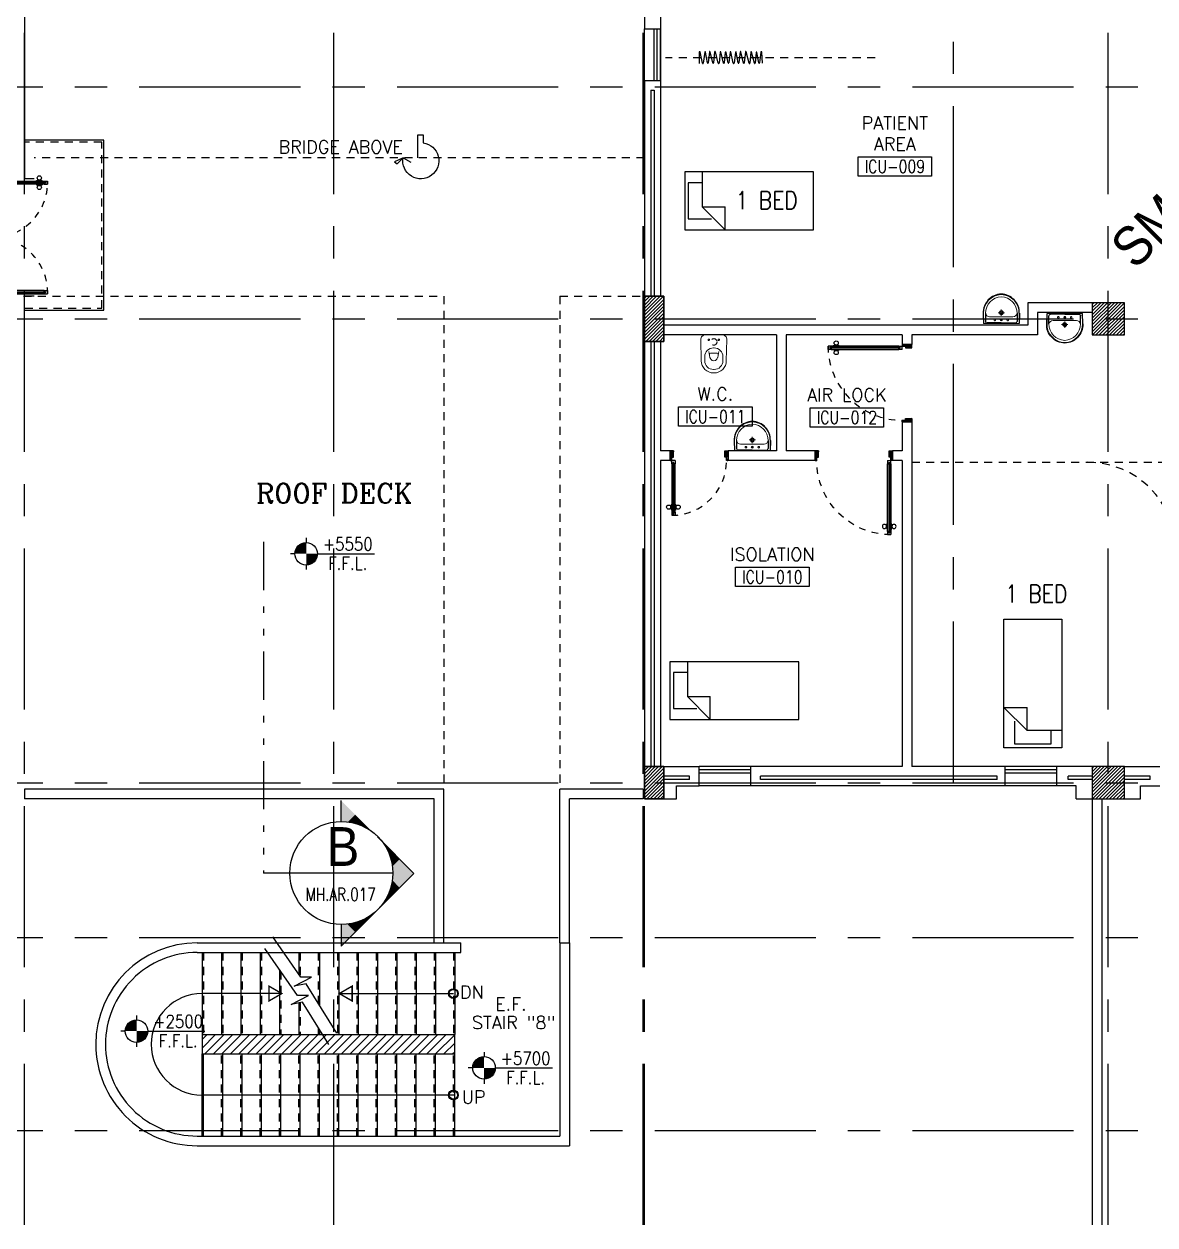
# Model space of a CAD drawing. Extents: x 275967.8 to 276060, y 57291.9 to 57371.4.
# Drawn here: x 276010.75 to 276028.3, y 57291.9 to 57310.54 of the extents above; entities that cross this region are included whole.
import ezdxf
from ezdxf.enums import TextEntityAlignment as Align

# ---------------------------------------------------------------- set-up
doc = ezdxf.new("R2010")
doc.units = 0
doc.header["$MEASUREMENT"] = 0
for name, pattern in [('2DASHES', [1.7, 0.75, -0.25, 0.1, -0.25, 0.1, -0.25]), ('CENTERX2', [4, 2.5, -0.5, 0.5, -0.5]), ('DASHED', [0.75, 0.5, -0.25]), ('HIDDEN', [0.375, 0.25, -0.125]), ('HIDDEN2', [0.1875, 0.125, -0.0625])]:
    doc.linetypes.add(name, pattern=pattern)
doc.layers.get('0').update_dxf_attribs({"linetype": 'CONTINUOUS'})
for name, color, linetype in [('A_CUBICLE_CURTAINS', 4, 'HIDDEN'), ('AXES', 11, 'CENTERX2'), ('COL', 5, 'CONTINUOUS'), ('D_CURTAIN', 11, 'HIDDEN'), ('DOOR', 7, 'CONTINUOUS'), ('EL-LEVS', 1, 'CONTINUOUS'), ('FIX', 3, 'CONTINUOUS'), ('FUR', 4, 'CONTINUOUS'), ('HAT', 8, 'CONTINUOUS'), ('Hatch', 11, 'CONTINUOUS'), ('HIDDEN', 9, 'HIDDEN2'), ('IND-ES', 6, 'CONTINUOUS'), ('IND-ES-L', 6, '2DASHES'), ('IND-ES-TXT', 4, 'CONTINUOUS'), ('INSUL', 4, 'CONTINUOUS'), ('LEV-PL', 3, 'CONTINUOUS'), ('PART', 9, 'CONTINUOUS'), ('RM-BOX', 4, 'CONTINUOUS'), ('RM-NAME', 2, 'CONTINUOUS'), ('RM-NO', 2, 'CONTINUOUS'), ('ROOF', 7, 'CONTINUOUS'), ('RS20', 9, 'CONTINUOUS'), ('SEC-MRK', 7, 'CONTINUOUS'), ('SHAFT', 3, 'CONTINUOUS'), ('STR', 5, 'CONTINUOUS'), ('TXT1', 2, 'CONTINUOUS'), ('WALL', 2, 'CONTINUOUS'), ('WIN', 3, 'CONTINUOUS')]:
    doc.layers.add(name, color=color, linetype=linetype)
doc.styles.add('ROMANC', font='romanc', dxfattribs={"height": 0.1})
doc.styles.add('ROMANS', font='ROMANS.shx', dxfattribs={"width": 0.6})
doc.styles.add('RS20', font='ROMANS.shx', dxfattribs={"height": 0.2})
doc.styles.add('S', font='ROMANS.SHX')
doc.styles.add('S5', font='simplex.shx', dxfattribs={"width": 0.77})
doc.styles.add('TTXT', font='swisse.ttf', dxfattribs={"width": 0.6})

# ---------------------------------------------------------------- blocks, each defined once
blk = doc.blocks.new('*X689')
at = {"color": 0}
for p, q in [((73379, 118298), (73831, 118750)), ((73379, 118351), (73778, 118750)), ((73379, 118404), (73725, 118750)), ((73379, 118457), (73672, 118750)), ((73379, 118510), (73619, 118750)), ((73379, 118563), (73566, 118750)), ((73379, 118616), (73513, 118750)), ((73379, 118669), (73460, 118750)), ((73379, 118722), (73407, 118750)), ((73384, 118250), (73879, 118745)), ((73437, 118250), (73879, 118692)), ((73490, 118250), (73879, 118639)), ((73543, 118250), (73879, 118586)), ((73596, 118250), (73879, 118533)), ((73649, 118250), (73879, 118480)), ((73702, 118250), (73879, 118427)), ((73755, 118250), (73879, 118374)), ((73808, 118250), (73879, 118321)), ((73861, 118250), (73879, 118268))]:
    blk.add_line(p, q, dxfattribs=at)
blk = doc.blocks.new('COL50')
at = {"layer": 'COL'}
blk.add_lwpolyline([(-250, 250), (-250, -250), (250, -250), (250, 250)], close=True, dxfattribs=at)
blk = doc.blocks.new('LEV1')
at = {"layer": 'LEV-PL'}
for p, q in [((0, 245), (0, 175)), ((-175, 0), (-245, 0)), ((175, 0), (1061, 0)), ((0, -175), (0, -245))]:
    blk.add_line(p, q, dxfattribs=at)
at = {"layer": 'LEV-PL', "const_width": 175}
for points in [[(-88, 0, -0.414214), (0, 88, -1)], [(88, 0, -0.414214), (0, -88, -1)]]:
    blk.add_lwpolyline(points, format="xyb", dxfattribs=at)
at = {"layer": 'LEV-PL'}
blk.add_circle((0, 0), 175, dxfattribs=at)
at = {"layer": 'LEV-PL', "color": 4, "style": 'S', "width": 0.85}
for tag, p in [('+0000', (646, 50)), ('F.F.L.', (646, -250))]:
    blk.add_attdef(tag, text='', height=200, dxfattribs=at).set_placement(p, align=Align.CENTER)
blk = doc.blocks.new('C11')
at = {"layer": 'HAT'}
h = blk.add_hatch(dxfattribs=at)
h.set_pattern_fill('ANSI31', color=256, scale=300, style=0)
h.set_pattern_definition([(45, (-248556.182, -75061.005), (-26.5165043, 26.5165043), [])])
h.paths.add_polyline_path([(300, 700), (0, 700), (0, 350), (300, 350)])
h.paths.add_polyline_path([(300, 350), (0, 350), (0, 0), (300, 0)])
at = {"layer": 'COL'}
blk.add_lwpolyline([(300, 700), (300, 0), (0, 0), (0, 700)], close=True, dxfattribs=at)
blk = doc.blocks.new('C-300')
at = {"layer": 'HAT', "linetype": 'ByBlock', "ltscale": 0.3}
h = blk.add_hatch(dxfattribs=at)
h.set_pattern_fill('ANSI31', color=8, scale=300, style=0)
h.set_pattern_definition([(45, (-258496.182, -82361.005), (-26.5165043, 26.5165043), [])])
h.paths.add_polyline_path([(300, 500), (0, 500), (0, 250), (300, 250)])
h.paths.add_polyline_path([(300, 250), (0, 250), (0, 0), (300, 0)])
at = {"layer": 'COL'}
blk.add_lwpolyline([(0, 500), (300, 500), (300, 0), (0, 0)], close=True, dxfattribs=at)
blk = doc.blocks.new('C')
at = {"layer": 'D_CURTAIN'}
for points in [[(0.229, 0.077), (0.229, 0.077, 0.848601), (0.219, 0.076), (0.202, -0.062, -0.855925), (0.192, -0.063), (0.167, 0.072, 0.866955), (0.157, 0.072), (0.144, -0.065, -0.843142), (0.134, -0.066), (0.099, 0.077, 0.845318), (0.089, 0.076), (0.076, -0.066, -0.842227), (0.066, -0.067), (0.029, 0.079, 0.837896), (0.019, 0.078), (0.004, -0.065, -0.84563), (-0.006, -0.065), (-0.04, 0.078, 0.842014), (-0.049, 0.078), (-0.065, -0.063, -0.866148), (-0.075, -0.063), (-0.099, 0.074, 0.854133), (-0.109, 0.074), (-0.129, -0.066, -0.838104), (-0.139, -0.067), (-0.17, 0.077, 0.84026), (-0.18, 0.077), (-0.183, -0.071)], [(0.639, -0.068), (0.628, 0.076, 0.848601), (0.618, 0.076), (0.601, -0.063, -0.855925), (0.591, -0.063), (0.566, 0.071, 0.866955), (0.556, 0.071), (0.542, -0.066, -0.843142), (0.533, -0.066), (0.497, 0.076, 0.845318), (0.488, 0.075), (0.474, -0.067, -0.842227), (0.465, -0.068), (0.427, 0.078, 0.837896), (0.417, 0.078), (0.403, -0.065, -0.84563), (0.393, -0.066), (0.359, 0.078, 0.842014), (0.349, 0.077), (0.334, -0.063, -0.866148), (0.324, -0.064), (0.299, 0.074, 0.854133), (0.29, 0.073), (0.27, -0.067, -0.838104), (0.26, -0.067), (0.229, 0.077, 0.84026), (0.219, 0.076)]]:
    blk.add_lwpolyline(points, format="xyb", dxfattribs=at)
blk = doc.blocks.new('DOOR100')
at = {"layer": 'DOOR', "color": 0, "linetype": 'ByBlock'}
for p, q in [((-82, 1205), (-91, 1205)), ((-91, 1205), (-91, 1140)), ((-82, 1140), (-91, 1140)), ((-75, 1218), (-82, 1218)), ((-82, 1128), (-82, 1218)), ((-82, 1205), (-82, 1140)), ((-75, 1128), (-82, 1128)), ((-25, 1300), (-75, 1300)), ((-75, 1300), (-25, 1300)), ((-75, 1250), (-75, 1300)), ((-58, 1250), (-75, 1250)), ((-42, 1270), (-58, 1270)), ((-58, 1250), (-58, 1270)), ((-42, 1250), (-42, 1270)), ((-25, 1250), (-42, 1250)), ((-25, 1250), (-25, 1300)), ((-25, 1218), (-18, 1218)), ((-25, 1128), (-18, 1128)), ((-18, 1128), (-18, 1218)), ((-18, 1205), (-9, 1205)), ((-18, 1205), (-18, 1140)), ((-18, 1140), (-9, 1140)), ((-9, 1205), (-9, 1140)), ((-75, 200), (-58, 200)), ((-75, 150), (-75, 200)), ((-58, 200), (-58, 180)), ((-42, 200), (-25, 200)), ((-42, 180), (-42, 200)), ((-25, 200), (-25, 150)), ((-1200, 0), (-1200, 150)), ((-1200, 150), (-1175, 150)), ((-1200, 150), (-1200, 0)), ((-1150, 0), (-1200, 0)), ((-1175, 150), (-1175, 100)), ((-1175, 100), (-1150, 100)), ((-1150, 100), (-1150, 0)), ((-75, 150), (-25, 150)), ((-58, 180), (-42, 180)), ((-50, 100), (-50, 0)), ((-25, 100), (-50, 100)), ((-50, 0), (0, 0)), ((0, 150), (-25, 150)), ((-25, 150), (-25, 100)), ((0, 150), (0, 0))]:
    blk.add_line(p, q, dxfattribs=at)
at = {"layer": 'DOOR', "linetype": 'ByBlock'}
for p, q in [((-75, 1250), (-75, 200)), ((-58, 200), (-58, 1250)), ((-42, 200), (-42, 1250)), ((-25, 200), (-25, 1250)), ((0, 0), (0, 150))]:
    blk.add_line(p, q, dxfattribs=at)
at = {"layer": 'DOOR', "color": 9, "linetype": 'ByBlock'}
for p, q in [((-1150, 0), (-1200, 114)), ((-1150, 0), (-1200, 40)), ((-1150, 0), (-1163, 100)), ((-50, 0), (0, 114)), ((-50, 0), (-37, 100)), ((-50, 0), (0, 40))]:
    blk.add_line(p, q, dxfattribs=at)
at = {"layer": 'DOOR', "color": 0, "linetype": 'ByBlock'}
for centre in [(-124, 1173), (24, 1173)]:
    blk.add_circle(centre, 32.4, dxfattribs=at)
at = {"layer": 'DOOR', "linetype": 'HIDDEN', "ltscale": 0.5}
blk.add_arc((-25, 150), 1150, 90, 180.0001, dxfattribs=at)
at = {"layer": 'DOOR', "color": 9, "linetype": 'ByBlock'}
for centre, radius, start, end in [((-1150, 0), 154, 103.7142, 108.8947), ((-1150, 0), 134, 100.72, 111.8402), ((-1150, 0), 94.4, 90, 121.9818), ((-1150, 0), 74.4, 90, 132.2236), ((-1150, 0), 54.4, 90, 156.7926), ((-1150, 0), 34.4, 90, 180), ((-1150, 0), 14.4, 90, 180), ((-50, 0), 94.4, 58.0182, 90), ((-50, 0), 74.4, 47.7764, 90), ((-50, 0), 54.4, 23.2074, 90), ((-50, 0), 34.4, 0, 90), ((-50, 0), 14.4, 0, 90), ((-50, 0), 134, 68.1598, 79.28), ((-50, 0), 114, 64.0838, 77.3774), ((-50, 0), 154, 71.1053, 76.2858)]:
    blk.add_arc(centre, radius, start, end, dxfattribs=at)
blk = doc.blocks.new('DOOR90')
at = {"layer": 'DOOR', "color": 0, "linetype": 'ByBlock'}
for p, q in [((-150, 0), (-150, -25)), ((-150, 0), (0, 0)), ((0, -50), (0, 0)), ((-1000, -25), (-1000, -75)), ((-1000, -75), (-1000, -25)), ((-950, -25), (-1000, -25)), ((-950, -75), (-1000, -75)), ((-970, -42), (-970, -58)), ((-950, -42), (-970, -42)), ((-950, -58), (-970, -58)), ((-950, -25), (-950, -42)), ((-950, -58), (-950, -75)), ((-918, -25), (-918, -18)), ((-828, -18), (-918, -18)), ((-918, -75), (-918, -82)), ((-828, -82), (-918, -82)), ((-905, -18), (-905, -9)), ((-905, -9), (-840, -9)), ((-905, -18), (-840, -18)), ((-905, -82), (-905, -91)), ((-905, -82), (-840, -82)), ((-905, -91), (-840, -91)), ((-840, -18), (-840, -9)), ((-840, -82), (-840, -91)), ((-828, -25), (-828, -18)), ((-828, -75), (-828, -82)), ((-200, -42), (-200, -25)), ((-200, -25), (-150, -25)), ((-180, -42), (-200, -42)), ((-200, -75), (-200, -58)), ((-200, -58), (-180, -58)), ((-150, -75), (-200, -75)), ((-180, -58), (-180, -42)), ((-150, -75), (-150, -25)), ((-150, -25), (-100, -25)), ((-100, -25), (-100, -50)), ((-100, -50), (0, -50)), ((-150, -900), (-150, -875)), ((-150, -875), (-100, -875)), ((0, -900), (-150, -900)), ((-150, -900), (0, -900)), ((-100, -850), (0, -850)), ((-100, -875), (-100, -850)), ((0, -850), (0, -900))]:
    blk.add_line(p, q, dxfattribs=at)
at = {"layer": 'DOOR', "color": 9, "linetype": 'ByBlock'}
for p, q in [((0, -50), (-114, 0)), ((0, -50), (-40, 0)), ((0, -50), (-100, -37)), ((0, -850), (-114, -900)), ((0, -850), (-100, -863)), ((0, -850), (-40, -900))]:
    blk.add_line(p, q, dxfattribs=at)
at = {"layer": 'DOOR', "linetype": 'ByBlock'}
for p, q in [((-200, -25), (-950, -25)), ((-200, -42), (-950, -42)), ((-200, -58), (-950, -58)), ((-950, -75), (-200, -75))]:
    blk.add_line(p, q, dxfattribs=at)
at = {"layer": 'DOOR', "color": 0, "linetype": 'ByBlock'}
for centre in [(-873, 24), (-873, -124)]:
    blk.add_circle(centre, 32.4, dxfattribs=at)
at = {"layer": 'DOOR', "color": 9, "linetype": 'ByBlock'}
for centre, radius, start, end in [((0, -50), 154, 161.1053, 166.2858), ((0, -50), 134, 158.1598, 169.28), ((0, -50), 94.4, 148.0182, 180), ((0, -50), 74.4, 137.7764, 180), ((0, -50), 114, 154.0838, 167.3774), ((0, -50), 54.4, 113.2074, 180), ((0, -50), 34.4, 90, 180), ((0, -50), 14.4, 90, 180), ((0, -850), 154, 193.7142, 198.8947), ((0, -850), 134, 190.72, 201.8402), ((0, -850), 94.4, 180, 211.9818), ((0, -850), 74.4, 180, 222.2236), ((0, -850), 54.4, 180, 246.7926), ((0, -850), 34.4, 180, 270), ((0, -850), 14.4, 180, 270)]:
    blk.add_arc(centre, radius, start, end, dxfattribs=at)
at = {"layer": 'DOOR', "linetype": 'HIDDEN', "ltscale": 0.5}
blk.add_arc((-150, -25), 850, 180, 270, dxfattribs=at)
blk = doc.blocks.new('LAV1')
at = {"layer": 'FIX', "linetype": 'ByBlock', "ltscale": 0.3}
for p, q in [((-280, 210), (-275, 50)), ((-245, 210), (-245, 85)), ((245, 210), (245, 85)), ((280, 210), (275, 50)), ((0, 60), (-220, 60)), ((0, 60), (220, 60))]:
    blk.add_line(p, q, dxfattribs=at)
at = {"layer": 'FIX', "linetype": 'Continuous', "lineweight": 20}
for p, q in [((-275, 210), (-275, 50)), ((275, 210), (275, 50)), ((0, 50), (-275, 50)), ((0, 50), (-252, 50)), ((0, 155), (-181, 155)), ((0, 155), (181, 155)), ((0, 50), (252, 50)), ((0, 50), (275, 50))]:
    blk.add_line(p, q, dxfattribs=at)
at = {"layer": 'FIX', "linetype": 'DASHED', "lineweight": 20, "ltscale": 0.05}
for p, q in [((50, 220), (-50, 220)), ((0, 170), (0, 270)), ((0, 170), (0, 270))]:
    blk.add_line(p, q, dxfattribs=at)
at = {"layer": 'FIX', "lineweight": 20}
for p, q in [((16, 107), (-15, 107)), ((0, 92), (0, 123))]:
    blk.add_line(p, q, dxfattribs=at)
for centre, radius in [((0, 220), 29.5), ((0, 220), 22.5), ((0, 107), 15.5)]:
    blk.add_circle(centre, radius, dxfattribs=at)
at = {"layer": 'FIX', "linetype": 'HIDDEN', "lineweight": 20, "ltscale": 0.05}
for centre in [(-100, 107), (100, 107)]:
    blk.add_circle(centre, 12.4, dxfattribs=at)
at = {"layer": 'FIX', "linetype": 'ByBlock', "ltscale": 0.3}
for centre, radius, start, end in [((7, 220), 287, 91.3776, 182.0064), ((-7, 220), 287, 357.9936, 88.6224), ((-220, 85), 24.9, 179.7021, 269.9486), ((220, 85), 24.9, 270.0514, 0.2979)]:
    blk.add_arc(centre, radius, start, end, dxfattribs=at)
at = {"layer": 'FIX', "linetype": 'Continuous', "lineweight": 20}
for centre, radius, start, end in [((8, 217), 283, 91.6988, 181.351), ((8, 212), 253, 91.7328, 180.4884), ((-8, 217), 283, 358.649, 88.3012), ((-8, 212), 253, 359.5116, 88.2672), ((-179, 222), 66.9, 190.2006, 268.0786), ((179, 222), 66.9, 271.9214, 349.7994)]:
    blk.add_arc(centre, radius, start, end, dxfattribs=at)
blk = doc.blocks.new('WC1')
at = {"layer": 'FIX', "lineweight": 20}
for p, q in [((-210, 204), (-538, 194)), ((-727, 5), (-727, -5)), ((-674, 5), (-674, -5)), ((-534, 24), (-540, 0)), ((-540, 0), (-534, -24)), ((-475, 141), (-538, 141)), ((-395, 76), (-490, 60)), ((-339, 5), (-339, -5)), ((-538, -141), (-475, -141)), ((-490, -60), (-395, -76)), ((-538, -194), (-210, -204))]:
    blk.add_line(p, q, dxfattribs=at)
at = {"layer": 'FIX', "linetype": 'Continuous', "lineweight": 20}
blk.add_line((-420, -47), (-420, 45), dxfattribs=at)
at = {"layer": 'FIX', "lineweight": 20}
blk.add_lwpolyline([(-213, -204), (-210, -204, 0.414214), (-137, -131), (-137, 0), (-137, 131, 0.414214), (-210, 204)], format="xyb", dxfattribs=at)
at = {"layer": 'FIX', "linetype": 'HIDDEN2', "lineweight": 20, "ltscale": 0.3}
blk.add_circle((-245, 0), 49.8, dxfattribs=at)
at = {"layer": 'FIX', "linetype": 'HIDDEN', "lineweight": 20, "ltscale": 0.05}
for centre in [(-213, 78), (-213, -77)]:
    blk.add_circle(centre, 11.6, dxfattribs=at)
at = {"layer": 'FIX', "lineweight": 20}
for centre, radius, start, end in [((-538, 5), 189, 90, 180), ((-538, 5), 136, 90, 180), ((-473, -7), 68.2, 128.9242, 152.8468), ((-464, -18), 82, 108.496, 128.9242), ((-475, 5), 136, 360, 90), ((-538, -5), 189, 180, 270), ((-538, -5), 136, 180, 270), ((-473, 7), 68.2, 207.1532, 231.0758), ((-464, 18), 82, 231.0758, 251.504), ((-475, -5), 136, 270, 0)]:
    blk.add_arc(centre, radius, start, end, dxfattribs=at)
at = {"layer": 'FIX', "linetype": 'Continuous', "lineweight": 20}
for centre, start, end in [((-443, 46), 357.6662, 91.6121), ((-442, -46), 268.3879, 2.3338)]:
    blk.add_arc(centre, 22.3, start, end, dxfattribs=at)
blk = doc.blocks.new('A$C272A55A0')
at = {"layer": 'DOOR', "color": 0, "linetype": 'ByBlock'}
for p, q in [((0, 900), (0, 1050)), ((50, 1050), (0, 1050)), ((25, 950), (50, 950)), ((25, 900), (25, 950)), ((50, 950), (50, 1050)), ((1750, 950), (1750, 1050)), ((1750, 1050), (1800, 1050)), ((1775, 950), (1750, 950)), ((1775, 900), (1775, 950)), ((1800, 1050), (1800, 900)), ((0, 900), (25, 900)), ((75, 900), (25, 900)), ((25, 850), (25, 900)), ((42, 850), (25, 850)), ((58, 870), (42, 870)), ((42, 870), (42, 850)), ((58, 850), (58, 870)), ((75, 850), (58, 850)), ((75, 900), (75, 850)), ((1725, 900), (1775, 900)), ((1725, 900), (1725, 850)), ((1725, 850), (1742, 850)), ((1742, 870), (1758, 870)), ((1742, 850), (1742, 870)), ((1758, 870), (1758, 850)), ((1758, 850), (1775, 850)), ((1800, 900), (1775, 900)), ((1775, 850), (1775, 900)), ((25, 50), (42, 50)), ((25, 50), (25, 0)), ((25, 0), (75, 0)), ((75, 0), (25, 0)), ((42, 50), (42, 30)), ((42, 30), (58, 30)), ((58, 50), (75, 50)), ((58, 50), (58, 30)), ((75, 50), (75, 0)), ((1718, 160), (1709, 160)), ((1709, 95), (1709, 160)), ((1718, 95), (1709, 95)), ((1725, 173), (1718, 173)), ((1718, 173), (1718, 83)), ((1718, 95), (1718, 160)), ((1725, 83), (1718, 83)), ((1742, 50), (1725, 50)), ((1725, 50), (1725, 0)), ((1775, 0), (1725, 0)), ((1725, 0), (1775, 0)), ((1742, 50), (1742, 30)), ((1758, 30), (1742, 30)), ((1775, 50), (1758, 50)), ((1758, 50), (1758, 30)), ((1775, 173), (1782, 173)), ((1775, 83), (1782, 83)), ((1775, 50), (1775, 0)), ((1782, 173), (1782, 83)), ((1782, 160), (1791, 160)), ((1782, 95), (1782, 160)), ((1782, 95), (1791, 95)), ((1791, 95), (1791, 160))]:
    blk.add_line(p, q, dxfattribs=at)
at = {"layer": 'DOOR', "color": 9, "linetype": 'ByBlock'}
for p, q in [((50, 1050), (0, 1010)), ((50, 1050), (0, 937)), ((50, 1050), (37, 950)), ((1750, 1050), (1800, 1010)), ((1750, 1050), (1800, 937)), ((1750, 1050), (1763, 950))]:
    blk.add_line(p, q, dxfattribs=at)
at = {"layer": 'DOOR', "linetype": 'ByBlock'}
for p, q in [((25, 850), (25, 50)), ((42, 850), (42, 50)), ((58, 850), (58, 50)), ((75, 50), (75, 850)), ((1725, 50), (1725, 850)), ((1742, 850), (1742, 50)), ((1758, 850), (1758, 50)), ((1775, 850), (1775, 50))]:
    blk.add_line(p, q, dxfattribs=at)
at = {"layer": 'DOOR', "color": 0, "linetype": 'ByBlock'}
for centre in [(1676, 128), (1824, 128)]:
    blk.add_circle(centre, 32.4, dxfattribs=at)
at = {"layer": 'DOOR', "color": 9, "linetype": 'ByBlock'}
for centre, radius, start, end in [((50, 1050), 54.4, 203.2074, 270), ((50, 1050), 74.4, 227.7764, 270), ((50, 1050), 94.4, 238.0182, 270), ((50, 1050), 114, 244.0838, 257.3774), ((50, 1050), 34.4, 180, 270), ((50, 1050), 14.4, 180, 270), ((1750, 1050), 14.4, 270, 0), ((1750, 1050), 34.4, 270, 0), ((1750, 1050), 54.4, 270, 336.7926), ((1750, 1050), 74.4, 270, 312.2236), ((1750, 1050), 94.4, 270, 301.9818), ((1750, 1050), 114, 282.6226, 295.9162), ((50, 1050), 134, 248.1598, 259.28), ((50, 1050), 154, 251.1053, 256.2858), ((1750, 1050), 134, 280.72, 291.8402), ((1750, 1050), 154, 283.7142, 288.8947)]:
    blk.add_arc(centre, radius, start, end, dxfattribs=at)
at = {"layer": 'DOOR', "linetype": 'HIDDEN', "ltscale": 0.5}
for centre, start, end in [((50, 851), 268.3174, 3.2965), ((1750, 851), 176.7035, 271.6826)]:
    blk.add_arc(centre, 851, start, end, dxfattribs=at)
at = {"layer": 'WALL', "linetype": 'ByBlock'}
blk.add_line((1800, 900), (1800, 1050), dxfattribs=at)
blk = doc.blocks.new('RM1')
at = {"layer": 'RM-BOX'}
blk.add_lwpolyline([(570, -200), (-570, -200), (-570, -500), (570, -500)], close=True, dxfattribs=at)
at = {"layer": 'RM-NAME', "style": 'ROMANS'}
for tag, p in [('ROOMNAME1', (0, 324)), ('ROOMNAME2', (0, 0))]:
    blk.add_attdef(tag, text='', height=200, dxfattribs=at).set_placement(p, align=Align.MIDDLE)
at = {"layer": 'RM-NO', "style": 'ROMANS', "width": 0.8}
blk.add_attdef('ROOMNO', text='', height=200, dxfattribs=at).set_placement((0, -350), align=Align.MIDDLE)
blk = doc.blocks.new('AR2-SC')
at = {"layer": 'IND-ES'}
for p, q in [((0, 1131), (-566, 566)), ((0, 1131), (1131, 0)), ((-800, 0), (-1131, 0)), ((800, 0), (1131, 0))]:
    blk.add_line(p, q, dxfattribs=at)
for points in [[(0, 800), (0, 1131), (-104, 793), (-221, 910)], [(0, 800), (0, 1131), (104, 793), (221, 910)], [(-306, 739), (-349, 782), (-400, 693), (-419, 712)], [(-207, 773), (-283, 849), (-306, 739), (-349, 782)], [(-104, 793), (-221, 910), (-207, 773), (-283, 849)], [(104, 793), (221, 910), (207, 773), (283, 849)], [(207, 773), (283, 849), (306, 739), (349, 782)], [(306, 739), (349, 782), (400, 693), (419, 712)], [(-640, 492), (-634, 487), (-566, 566)], [(-492, 640), (-487, 634), (-566, 566)], [(-400, 693), (-419, 712), (-487, 634), (-492, 640)], [(400, 693), (419, 712), (487, 634), (492, 640)], [(492, 640), (487, 634), (566, 566)], [(640, 492), (634, 487), (566, 566)], [(-739, 306), (-782, 349), (-693, 400), (-712, 419)], [(-693, 400), (-712, 419), (-634, 487), (-640, 492)], [(693, 400), (712, 419), (634, 487), (640, 492)], [(739, 306), (782, 349), (693, 400), (712, 419)], [(-800, 0), (-1131, 0), (-793, 104), (-910, 221)], [(-793, 104), (-910, 221), (-773, 207), (-849, 283)], [(-773, 207), (-849, 283), (-739, 306), (-782, 349)], [(773, 207), (849, 283), (739, 306), (782, 349)], [(793, 104), (910, 221), (773, 207), (849, 283)], [(800, 0), (1131, 0), (793, 104), (910, 221)]]:
    blk.add_solid(points, dxfattribs=at)

msp = doc.modelspace()

# ---------------------------------------------------------------- hatches: boundary and pattern name
at = {"layer": 'Hatch', "linetype": 'ByBlock', "ltscale": 0.3}
h = msp.add_hatch(dxfattribs=at)
h.set_pattern_fill('ANSI31', color=256, scale=0.75, style=0)
h.set_pattern_definition([(45, (0, -7e-12), (-0.066291260736, 0.066291260736), [])])
h.paths.add_polyline_path([(276015.5555, 57294.8529), (276013.5103, 57294.8529), (276013.5103, 57294.5529), (276015.5555, 57294.5529)])
h.paths.add_polyline_path([(276017.4303, 57294.8529), (276015.5555, 57294.8529), (276015.5555, 57294.5529), (276017.4303, 57294.5529)])

# ---------------------------------------------------------------- linework, layer by layer
for p, q in [((276015.0429, 57295.7446), (276014.6093, 57296.3691)), ((276014.9903, 57295.4595), (276014.4826, 57296.1908)), ((276014.9399, 57295.6042), (276015.2088, 57295.7446)), ((276015.2088, 57295.7446), (276015.0429, 57295.7446)), ((276015.1258, 57295.6414), (276014.9399, 57295.6042)), ((276015.603, 57294.8772), (276015.1258, 57295.6414)), ((276014.8917, 57295.3191), (276015.1606, 57295.4595)), ((276015.0671, 57295.3542), (276014.8917, 57295.3191)), ((276015.1606, 57295.4595), (276014.9903, 57295.4595)), ((276015.4762, 57294.699), (276015.0671, 57295.3542))]:
    msp.add_line(p, q)
at = {"layer": 'A_CUBICLE_CURTAINS', "ltscale": 0.5}
for p, q in [((276023.9575, 57310.0129), (276020.7003, 57310.0129)), ((276024.5255, 57303.7356), (276048.6255, 57303.7356))]:
    msp.add_line(p, q, dxfattribs=at)
msp.add_arc((276027.2575, 57302.3676), 1.368, 0, 90, dxfattribs=at)
at = {"layer": 'AXES'}
for p, q in [((276015.5555, 57291.8986), (276015.5555, 57370.7113)), ((276027.5755, 57291.8986), (276027.5755, 57370.7113)), ((276010.7555, 57291.8986), (276010.7555, 57370.3613)), ((276020.3555, 57291.8986), (276020.3555, 57370.3613)), ((276020.3755, 57291.8986), (276020.3755, 57370.3613)), ((276025.1755, 57298.7629), (276025.1755, 57357.5829)), ((275968.5355, 57309.5629), (276036.5755, 57309.5629)), ((275968.5355, 57305.9629), (276036.5755, 57305.9629)), ((275968.5355, 57298.7629), (276036.5755, 57298.7629)), ((275968.5355, 57298.7629), (276036.5755, 57298.7629)), ((275968.5355, 57296.3629), (276036.5755, 57296.3629)), ((275968.5355, 57293.3629), (276036.5755, 57293.3629))]:
    msp.add_line(p, q, dxfattribs=at)
at = {"layer": 'COL'}
msp.add_lwpolyline([(276027.3255, 57306.2129), (276027.3255, 57305.7129), (276027.8255, 57305.7129), (276027.8255, 57306.2129)], close=True, dxfattribs=at)
at = {"layer": 'FUR'}
for p, q in [((276023.0015, 57308.2413), (276021.0015, 57308.2413)), ((276021.0015, 57308.2413), (276021.0015, 57307.3413)), ((276021.2732, 57308.2413), (276021.2732, 57307.7025)), ((276023.0015, 57307.3413), (276023.0015, 57308.2413)), ((276021.057, 57308.0714), (276021.057, 57307.5135)), ((276021.2732, 57308.0714), (276021.057, 57308.0714)), ((276021.2732, 57307.7025), (276021.6266, 57307.7025)), ((276021.2732, 57307.7025), (276021.6266, 57307.3413)), ((276021.6266, 57307.3413), (276021.6266, 57307.7025)), ((276021.057, 57307.5135), (276021.4167, 57307.5135)), ((276021.0015, 57307.3413), (276023.0015, 57307.3413)), ((276025.9538, 57299.3032), (276025.9538, 57301.3032)), ((276025.9538, 57301.3032), (276026.8538, 57301.3032)), ((276026.8538, 57301.3032), (276026.8538, 57299.3032)), ((276022.772, 57300.6413), (276020.772, 57300.6413)), ((276020.772, 57300.6413), (276020.772, 57299.7413)), ((276021.0436, 57300.6413), (276021.0436, 57300.1024)), ((276022.772, 57299.7413), (276022.772, 57300.6413)), ((276020.8274, 57300.4714), (276020.8274, 57299.9134)), ((276021.0436, 57300.4714), (276020.8274, 57300.4714)), ((276021.0436, 57300.1024), (276021.397, 57300.1024)), ((276021.0436, 57300.1024), (276021.397, 57299.7413)), ((276021.397, 57299.7413), (276021.397, 57300.1024)), ((276020.8274, 57299.9134), (276021.1871, 57299.9134)), ((276025.9538, 57299.9283), (276026.3149, 57299.9283)), ((276026.3149, 57299.5748), (276025.9538, 57299.9283)), ((276026.3149, 57299.5748), (276026.3149, 57299.9283)), ((276020.772, 57299.7413), (276022.772, 57299.7413)), ((276026.1259, 57299.3587), (276026.1259, 57299.7184)), ((276026.8538, 57299.5748), (276026.3149, 57299.5748)), ((276026.6839, 57299.5748), (276026.6839, 57299.3587)), ((276026.8538, 57299.3032), (276025.9538, 57299.3032)), ((276026.6839, 57299.3587), (276026.1259, 57299.3587))]:
    msp.add_line(p, q, dxfattribs=at)
at = {"layer": 'HIDDEN'}
for p, q in [((276020.3755, 57308.4629), (276010.9055, 57308.4629)), ((276010.7355, 57306.3129), (276017.2605, 57306.3129)), ((276017.2605, 57306.3129), (276017.2605, 57298.6629)), ((276019.0605, 57306.3129), (276020.3755, 57306.3129)), ((276019.0605, 57306.3129), (276019.0605, 57298.6629))]:
    msp.add_line(p, q, dxfattribs=at)
at = {"layer": 'IND-ES'}
msp.add_line((276016.4717, 57297.3612), (276014.8717, 57297.3612), dxfattribs=at)
at = {"layer": 'IND-ES-L'}
for p in [(276014.4624, 57302.4996), (276014.8717, 57297.3612)]:
    msp.add_line(p, (276014.4624, 57297.3612), dxfattribs=at)
at = {"layer": 'IND-ES-L', "linetype": 'ByBlock'}
msp.add_ellipse((276015.6717, 57297.3612), major_axis=(0.8, 0.0001), ratio=0.9999999, start_param=-0.0000763, end_param=6.283109, dxfattribs=at)
at = {"layer": 'INSUL'}
for p, q in [((276020.4755, 57309.5129), (276020.4755, 57306.3129)), ((276020.4755, 57309.5129), (276020.5255, 57309.5129)), ((276020.5255, 57309.5129), (276020.5255, 57306.3129)), ((276020.4755, 57305.6129), (276020.4755, 57299.0129)), ((276020.5255, 57305.6129), (276020.5255, 57299.0129)), ((276021.0755, 57298.8629), (276020.6755, 57298.8629)), ((276021.0755, 57298.8129), (276021.0755, 57298.8629)), ((276022.1755, 57298.8129), (276022.1755, 57298.8629)), ((276025.8505, 57298.8629), (276022.1755, 57298.8629)), ((276025.8505, 57298.8129), (276025.8505, 57298.8629)), ((276027.3251, 57298.8629), (276026.9505, 57298.8629)), ((276026.9505, 57298.8129), (276026.9505, 57298.8629)), ((276028.2255, 57298.8629), (276027.8255, 57298.8629)), ((276028.2255, 57298.8129), (276028.2255, 57298.8629)), ((276021.0755, 57298.8129), (276020.6755, 57298.8129)), ((276025.8505, 57298.8129), (276022.1755, 57298.8129)), ((276027.3251, 57298.8129), (276026.9505, 57298.8129)), ((276028.2255, 57298.8129), (276027.8255, 57298.8129))]:
    msp.add_line(p, q, dxfattribs=at)
at = {"layer": 'RM-NAME'}
for p, q in [((276016.6291, 57308.4629), (276016.4967, 57308.3999)), ((276016.4967, 57308.3999), (276016.5385, 57308.3656)), ((276016.5385, 57308.3656), (276016.6291, 57308.4629)), ((276016.6291, 57308.4629), (276016.752, 57308.3925))]:
    msp.add_line(p, q, dxfattribs=at)
at = {"layer": 'ROOF'}
for p, q in [((276010.7555, 57320.0129), (276010.7555, 57308.1379)), ((276010.7555, 57308.1379), (276010.9055, 57308.1379)), ((276010.9055, 57306.3129), (276010.7555, 57306.3129)), ((276010.7555, 57298.6629), (276010.7555, 57298.5129)), ((276017.2605, 57298.6629), (276010.7555, 57298.6629)), ((276017.2605, 57296.2779), (276017.2605, 57298.6629)), ((276020.3555, 57298.6629), (276019.0605, 57298.6629)), ((276019.0605, 57296.2779), (276019.0605, 57298.6629)), ((276020.3555, 57298.6629), (276020.3555, 57298.5129)), ((276017.1105, 57298.5129), (276010.7555, 57298.5129)), ((276017.1105, 57296.2779), (276017.1105, 57298.5129)), ((276020.3555, 57298.5129), (276019.2105, 57298.5129)), ((276019.2105, 57296.2779), (276019.2105, 57298.5129))]:
    msp.add_line(p, q, dxfattribs=at)
at = {"layer": 'SHAFT', "color": 0, "linetype": 'ByBlock', "ltscale": 0.3}
msp.add_lwpolyline([(276016.8574, 57308.4629), (276016.8574, 57308.8199), (276016.9418, 57308.8199), (276016.9418, 57308.6929, -2.4782246), (276016.6291, 57308.4629)], format="xyb", dxfattribs=at)
at = {"layer": 'STR'}
for p, q in [((276013.5103, 57296.1279), (276013.5103, 57294.8529)), ((276013.8103, 57296.1279), (276013.8103, 57294.8529)), ((276014.1103, 57296.1279), (276014.1103, 57294.8529)), ((276014.4103, 57296.1279), (276014.4103, 57294.8529)), ((276015.0103, 57296.1279), (276015.0103, 57295.7916)), ((276015.3303, 57296.1279), (276015.3303, 57295.314)), ((276015.6303, 57296.1279), (276015.6303, 57294.8529)), ((276015.9303, 57296.1279), (276015.9303, 57294.8529)), ((276016.2303, 57296.1279), (276016.2303, 57294.8529)), ((276016.5303, 57296.1279), (276016.5303, 57294.8529)), ((276016.8303, 57296.1279), (276016.8303, 57294.8529)), ((276017.1303, 57296.1279), (276017.1303, 57294.8529)), ((276017.4303, 57296.1279), (276017.4303, 57294.8529)), ((276014.7103, 57295.8628), (276014.7103, 57294.8529)), ((276014.7303, 57295.4904), (276013.5079, 57295.4904)), ((276015.6303, 57295.4904), (276017.4103, 57295.4904)), ((276015.0103, 57295.3428), (276015.0103, 57294.8529)), ((276015.3103, 57294.9647), (276015.3103, 57294.8529)), ((276015.3303, 57294.9327), (276015.3303, 57294.8529)), ((276013.5103, 57293.2779), (276013.5103, 57294.5529)), ((276013.5303, 57293.2779), (276013.5303, 57294.5529)), ((276013.8303, 57293.2779), (276013.8303, 57294.5529)), ((276014.1303, 57293.2779), (276014.1303, 57294.5529)), ((276014.4303, 57293.2779), (276014.4303, 57294.5529)), ((276014.7303, 57293.2779), (276014.7303, 57294.5529)), ((276015.0303, 57293.2779), (276015.0303, 57294.5529)), ((276015.3303, 57293.2779), (276015.3303, 57294.5529)), ((276015.6303, 57293.2779), (276015.6303, 57294.5529)), ((276015.9303, 57293.2779), (276015.9303, 57294.5529)), ((276016.2303, 57293.2779), (276016.2303, 57294.5529)), ((276016.5303, 57293.2779), (276016.5303, 57294.5529)), ((276016.8303, 57293.2779), (276016.8303, 57294.5529)), ((276017.1303, 57293.2779), (276017.1303, 57294.5529)), ((276017.4303, 57293.2779), (276017.4303, 57294.5529)), ((276017.4303, 57293.9154), (276013.5079, 57293.9154))]:
    msp.add_line(p, q, dxfattribs=at)
at = {"layer": 'STR', "linetype": 'HIDDEN2'}
for p, q in [((276013.5303, 57296.1279), (276013.5303, 57294.8529)), ((276013.8303, 57296.1279), (276013.8303, 57294.8529)), ((276014.1303, 57296.1279), (276014.1303, 57294.8529)), ((276014.4303, 57296.1279), (276014.4303, 57294.8529)), ((276015.0303, 57296.1279), (276015.0303, 57295.7628)), ((276015.3103, 57296.1279), (276015.3103, 57295.346)), ((276015.6103, 57296.1279), (276015.6103, 57294.8529)), ((276015.9103, 57296.1279), (276015.9103, 57294.8529)), ((276016.2103, 57296.1279), (276016.2103, 57294.8529)), ((276016.5103, 57296.1279), (276016.5103, 57294.8529)), ((276016.8103, 57296.1279), (276016.8103, 57294.8529)), ((276017.1103, 57296.1279), (276017.1103, 57294.8529)), ((276017.4103, 57296.1279), (276017.4103, 57294.8529)), ((276014.7303, 57295.834), (276014.7303, 57294.8529)), ((276015.0303, 57295.3469), (276015.0303, 57294.8529)), ((276015.3103, 57294.9647), (276015.3103, 57294.8529)), ((276015.3303, 57294.9327), (276015.3303, 57294.8529)), ((276013.5103, 57293.2779), (276013.5103, 57294.5529)), ((276013.5303, 57293.2779), (276013.5303, 57294.5529)), ((276013.8103, 57293.2779), (276013.8103, 57294.5529)), ((276014.1103, 57293.2779), (276014.1103, 57294.5529)), ((276014.4103, 57293.2779), (276014.4103, 57294.5529)), ((276014.7103, 57293.2779), (276014.7103, 57294.5529)), ((276015.0103, 57293.2779), (276015.0103, 57294.5529)), ((276015.3103, 57293.2779), (276015.3103, 57294.5529)), ((276015.6103, 57293.2779), (276015.6103, 57294.5529)), ((276015.9103, 57293.2779), (276015.9103, 57294.5529)), ((276016.2103, 57293.2779), (276016.2103, 57294.5529)), ((276016.5103, 57293.2779), (276016.5103, 57294.5529)), ((276016.8103, 57293.2779), (276016.8103, 57294.5529)), ((276017.1103, 57293.2779), (276017.1103, 57294.5529)), ((276017.4103, 57293.2779), (276017.4103, 57294.5529))]:
    msp.add_line(p, q, dxfattribs=at)
at = {"layer": 'STR'}
msp.add_lwpolyline([(276010.7555, 57306.0988), (276011.9855, 57306.0988), (276011.9855, 57308.7338), (276010.7555, 57308.7338)], dxfattribs=at)
at = {"layer": 'STR', "linetype": 'HIDDEN2'}
msp.add_lwpolyline([(276010.7555, 57306.1288), (276011.9555, 57306.1288), (276011.9555, 57308.7038), (276010.7555, 57308.7038)], dxfattribs=at)
at = {"layer": 'STR', "const_width": 0.0215}
for points in [[(276014.547, 57295.375), (276014.547, 57295.6059), (276014.747, 57295.4904)], [(276015.8395, 57295.375), (276015.8395, 57295.6059), (276015.6395, 57295.4904)]]:
    msp.add_lwpolyline(points, close=True, dxfattribs=at)
at = {"layer": 'STR'}
for centre, radius in [((276017.4103, 57295.4904), 0.075), ((276017.4103, 57295.4904), 0.065), ((276017.4103, 57293.9154), 0.075), ((276017.4103, 57293.9154), 0.065)]:
    msp.add_circle(centre, radius, dxfattribs=at)
msp.add_arc((276013.5079, 57294.7029), 0.7875, 90, 270, dxfattribs=at)
at = {"layer": 'WALL'}
for p, q in [((276020.3755, 57312.8129), (276020.3755, 57310.4629)), ((276020.6255, 57312.8129), (276020.6255, 57310.4629)), ((276020.3755, 57310.4629), (276020.6255, 57310.4629)), ((276020.3755, 57309.6629), (276020.3755, 57306.3129)), ((276020.3755, 57309.6629), (276020.6255, 57309.6629)), ((276020.6255, 57309.6629), (276020.6255, 57306.3129)), ((276020.3755, 57305.7129), (276020.3755, 57299.0129)), ((276020.6255, 57305.6129), (276020.6255, 57303.9129)), ((276020.6255, 57303.7629), (276020.6255, 57299.0129)), ((276020.6755, 57299.0129), (276021.2255, 57299.0129)), ((276021.2255, 57298.7129), (276021.2255, 57299.0129)), ((276022.0255, 57298.7129), (276022.0255, 57299.0129)), ((276024.3755, 57299.0129), (276022.0255, 57299.0129)), ((276025.9751, 57299.0129), (276024.5255, 57299.0129)), ((276025.9751, 57298.7129), (276025.9751, 57299.0129)), ((276027.3251, 57299.0129), (276026.7751, 57299.0129)), ((276026.7751, 57298.7129), (276026.7751, 57299.0129)), ((276027.8255, 57299.0129), (276028.3755, 57299.0129)), ((276020.8755, 57298.7129), (276021.2255, 57298.7129)), ((276020.8755, 57298.5129), (276020.8755, 57298.7129)), ((276025.9751, 57298.7129), (276022.0255, 57298.7129)), ((276027.0755, 57298.7129), (276026.7751, 57298.7129)), ((276027.0755, 57298.5129), (276027.0755, 57298.7129)), ((276028.0755, 57298.7129), (276028.3755, 57298.7129)), ((276028.0755, 57298.5129), (276028.0755, 57298.7129)), ((276020.6755, 57298.5129), (276020.8755, 57298.5129)), ((276027.0755, 57298.5129), (276028.0755, 57298.5129)), ((276027.3255, 57298.5129), (276027.3255, 57291.8986)), ((276027.4755, 57298.5129), (276027.4755, 57291.8986)), ((276013.435, 57296.2779), (276017.526, 57296.2779)), ((276017.526, 57296.1279), (276017.526, 57296.2779)), ((276019.0605, 57296.2779), (276019.2105, 57296.2779)), ((276019.0605, 57296.2779), (276019.0605, 57293.2779)), ((276019.2105, 57296.2779), (276019.2105, 57293.1279)), ((276013.435, 57296.1279), (276017.526, 57296.1279)), ((276013.5103, 57294.8529), (276017.4303, 57294.8529)), ((276013.5103, 57294.8529), (276013.5103, 57294.5529)), ((276017.4303, 57294.5529), (276017.4303, 57294.8529)), ((276013.5103, 57294.5529), (276017.4303, 57294.5529)), ((276013.435, 57293.2779), (276019.0605, 57293.2779)), ((276013.435, 57293.1279), (276019.2105, 57293.1279))]:
    msp.add_line(p, q, dxfattribs=at)
at = {"layer": 'WALL', "linetype": 'ByBlock'}
for p, q in [((276020.6255, 57311.6629), (276020.6255, 57306.3129)), ((276027.3255, 57306.2129), (276026.3255, 57306.2129)), ((276026.3255, 57306.2129), (276026.3255, 57305.8629)), ((276026.4755, 57306.0629), (276026.4755, 57305.7129)), ((276027.3255, 57306.0629), (276026.4755, 57306.0629)), ((276026.3255, 57305.8629), (276020.6755, 57305.8629)), ((276022.4255, 57305.7129), (276020.6755, 57305.7129)), ((276022.4255, 57305.7129), (276022.4255, 57303.9129)), ((276024.3755, 57305.7129), (276022.5755, 57305.7129)), ((276022.5755, 57305.7129), (276022.5755, 57303.9129)), ((276024.3755, 57305.7129), (276024.3755, 57305.5629)), ((276024.5255, 57305.5629), (276024.3755, 57305.5629)), ((276026.4755, 57305.7129), (276024.5255, 57305.7129)), ((276024.5255, 57305.7129), (276024.5255, 57305.5629)), ((276024.5255, 57304.3629), (276024.3755, 57304.3629)), ((276024.3755, 57304.3629), (276024.3755, 57303.9129)), ((276024.5255, 57304.3629), (276024.5255, 57299.0129)), ((276020.7755, 57303.9129), (276020.6255, 57303.9129)), ((276020.7755, 57303.9129), (276020.7755, 57303.7629)), ((276022.4255, 57303.9129), (276021.6755, 57303.9129)), ((276021.6755, 57303.9129), (276021.6755, 57303.7629)), ((276023.0255, 57303.9129), (276022.5755, 57303.9129)), ((276023.0255, 57303.9129), (276023.0255, 57303.7629)), ((276024.3755, 57303.9129), (276024.2255, 57303.9129)), ((276024.2255, 57303.9129), (276024.2255, 57303.7629)), ((276020.7755, 57303.7629), (276020.6255, 57303.7629)), ((276023.0255, 57303.7629), (276021.6755, 57303.7629)), ((276024.3755, 57303.7629), (276024.2255, 57303.7629)), ((276024.3755, 57303.7629), (276024.3755, 57299.0129))]:
    msp.add_line(p, q, dxfattribs=at)
at = {"layer": 'WALL', "linetype": 'ByBlock', "ltscale": 0.3}
for points in [[(276020.6755, 57306.3129), (276020.3755, 57306.3129), (276020.3755, 57305.6129), (276020.6755, 57305.6129)], [(276027.8255, 57306.2129), (276027.3255, 57306.2129), (276027.3255, 57305.7129), (276027.8255, 57305.7129)], [(276020.6755, 57299.0129), (276020.3755, 57299.0129), (276020.3755, 57298.5129), (276020.6755, 57298.5129)], [(276027.3255, 57298.5129), (276027.8255, 57298.5129), (276027.8255, 57299.0129), (276027.3255, 57299.0129)]]:
    msp.add_lwpolyline(points, close=True, dxfattribs=at)
at = {"layer": 'WALL'}
for radius, start, end in [(1.575, 90, 180), (1.425, 89.99998, 180), (1.575, 180, 270.00003), (1.425, 180, 270.00003)]:
    msp.add_arc((276013.435, 57294.7029), radius, start, end, dxfattribs=at)
at = {"layer": 'WIN'}
for p, q in [((276020.3755, 57309.6629), (276020.3755, 57310.4629)), ((276020.5255, 57309.6629), (276020.5255, 57310.4629)), ((276020.5755, 57309.6629), (276020.5755, 57310.4629)), ((276020.6255, 57309.6629), (276020.6255, 57310.4629)), ((276022.0255, 57299.0129), (276021.2255, 57299.0129)), ((276022.0255, 57298.9629), (276021.2255, 57298.9629)), ((276022.0255, 57298.9129), (276021.2255, 57298.9129)), ((276026.7751, 57299.0129), (276025.9751, 57299.0129)), ((276026.7751, 57298.9629), (276025.9751, 57298.9629)), ((276026.7751, 57298.9129), (276025.9751, 57298.9129)), ((276022.0255, 57298.7129), (276021.2255, 57298.7129)), ((276026.7751, 57298.7129), (276025.9751, 57298.7129))]:
    msp.add_line(p, q, dxfattribs=at)

# ---------------------------------------------------------------- block references
at = {"layer": 'COL', "linetype": 'ByBlock', "xscale": 0.0009999999892897904, "yscale": 0.000999999996565748, "zscale": 0.001}
msp.add_blockref('C11', (276020.3755, 57305.6129), dxfattribs=at)
at = {"layer": 'COL', "color": 6, "linetype": 'ByBlock', "ltscale": 0.3, "xscale": 0.0009999999892897904, "yscale": 0.000999999996565748, "zscale": 0.001}
msp.add_blockref('C-300', (276020.3755, 57298.5129), dxfattribs=at)
at = {"layer": 'COL', "xscale": 0.0009999999892897904, "yscale": 0.000999999996565748, "zscale": 0.001}
msp.add_blockref('COL50', (276027.5755, 57298.7629), dxfattribs=at)
at = {"layer": 'D_CURTAIN', "ltscale": 2, "xscale": 1.200000000011642, "yscale": 1.19999999999709, "zscale": 1.2}
msp.add_blockref('C', (276021.4425, 57310.0113), dxfattribs=at)
at = {"layer": 'DOOR', "color": 0, "linetype": 'ByBlock', "yscale": 0.000999999996565748, "zscale": 0.001}
for name, p, xscale, rotation in [('A$C272A55A0', (276011.1109, 57306.3254), 0.000999999996565748, 90), ('DOOR100', (276024.5255, 57305.5629), 0.000999999996565748, 90), ('DOOR90', (276020.7755, 57303.9129), 0.000999999996565748, 90), ('DOOR100', (276024.2255, 57303.9129), -0.0009999999892897904, 180)]:
    msp.add_blockref(name, p, dxfattribs=dict(at, xscale=xscale, rotation=rotation))
at = {"layer": 'EL-LEVS', "xscale": 0.0009999999892897904, "yscale": 0.000999999996565748, "zscale": 0.001}
msp.add_blockref('LEV1', (276012.4928, 57294.9073), dxfattribs=at).add_auto_attribs({'F.F.L.': 'F.F.L.', '+0000': '+2500'})
at = {"layer": 'FIX', "xscale": 0.0009999999892897904, "yscale": 0.000999999996565748, "zscale": 0.001}
for p in [(276025.915, 57305.8379), (276022.0505, 57303.8629)]:
    msp.add_blockref('LAV1', p, dxfattribs=at)
at = {"layer": 'FIX', "yscale": 0.000999999996565748, "zscale": 0.001}
for name, p, xscale, rotation in [('LAV1', (276026.8996, 57306.0925), -0.0009999999892897904, 180), ('WC1', (276021.4527, 57305.8499), 0.000999999996565748, 90)]:
    msp.add_blockref(name, p, dxfattribs=dict(at, xscale=xscale, rotation=rotation))
at = {"layer": 'HAT', "xscale": 0.0009999999892897904, "yscale": 0.000999999996565748, "zscale": 0.001}
for p in [(275953.9463, 57187.4632), (275953.9463, 57180.2632)]:
    msp.add_blockref('*X689', p, dxfattribs=at)
at = {"layer": 'LEV-PL', "xscale": 0.0009999999892897904, "yscale": 0.000999999996565748, "zscale": 0.001}
msp.add_blockref('LEV1', (276015.1252, 57302.3167), dxfattribs=at).add_auto_attribs({'F.F.L.': 'F.F.L.', '+0000': '+5550'})
at = {"layer": 'PART', "xscale": 0.0009999999892897904, "yscale": 0.000999999996565748, "zscale": 0.001}
msp.add_blockref('LEV1', (276017.886, 57294.3363), dxfattribs=at).add_auto_attribs({'F.F.L.': 'F.F.L.', '+0000': '+5700'})
at = {"layer": 'RM-NAME'}
ref = msp.add_blockref('RM1', (276024.2625, 57308.677), dxfattribs=dict(at, xscale=-0.0009999999892897904, yscale=0.000999999996565748, zscale=0.001))
ref.add_attrib('ROOMNO', 'ICU-009', dxfattribs={"layer": 'RM-NO', "height": 0.2, "style": 'ROMANS', "width": 0.8}).set_placement((276024.2625, 57308.327), align=Align.MIDDLE)
ref.add_attrib('ROOMNAME2', 'AREA', dxfattribs={"height": 0.2, "style": 'ROMANS'}).set_placement((276024.2625, 57308.677), align=Align.MIDDLE)
ref.add_attrib('ROOMNAME1', 'PATIENT', dxfattribs={"height": 0.2, "style": 'ROMANS'}).set_placement((276024.2625, 57309.0009), align=Align.MIDDLE)
ref = msp.add_blockref('RM1', (276021.4761, 57304.795), dxfattribs=dict(at, xscale=-0.0009999999892897904, yscale=0.000999999996565748, zscale=0.001))
ref.add_attrib('ROOMNO', 'ICU-011', dxfattribs={"layer": 'RM-NO', "height": 0.2, "style": 'ROMANS', "width": 0.8}).set_placement((276021.4761, 57304.445), align=Align.MIDDLE)
ref.add_attrib('ROOMNAME2', 'W.C.', dxfattribs={"height": 0.2, "style": 'ROMANS'}).set_placement((276021.4761, 57304.795), align=Align.MIDDLE)
ref = msp.add_blockref('RM1', (276023.5186, 57304.7815), dxfattribs=dict(at, xscale=-0.0009999999892897904, yscale=0.000999999996565748, zscale=0.001))
ref.add_attrib('ROOMNO', 'ICU-012', dxfattribs={"layer": 'RM-NO', "height": 0.2, "style": 'ROMANS', "width": 0.8}).set_placement((276023.5186, 57304.4315), align=Align.MIDDLE)
ref.add_attrib('ROOMNAME2', 'AIR LOCK', dxfattribs={"height": 0.2, "style": 'ROMANS'}).set_placement((276023.5186, 57304.7815), align=Align.MIDDLE)
ref = msp.add_blockref('RM1', (276022.3609, 57302.3065), dxfattribs=dict(at, xscale=-0.0009999999892897904, yscale=0.000999999996565748, zscale=0.001))
ref.add_attrib('ROOMNO', 'ICU-010', dxfattribs={"layer": 'RM-NO', "height": 0.2, "style": 'ROMANS', "width": 0.8}).set_placement((276022.3609, 57301.9565), align=Align.MIDDLE)
ref.add_attrib('ROOMNAME2', 'ISOLATION', dxfattribs={"height": 0.2, "style": 'ROMANS'}).set_placement((276022.3609, 57302.3065), align=Align.MIDDLE)
at = {"layer": 'SEC-MRK', "color": 1, "xscale": 0.0009999999892897904, "yscale": 0.0009999999892897904, "zscale": 0.001, "rotation": 270}
msp.add_blockref('AR2-SC', (276015.6659, 57297.3554), dxfattribs=at)

# ---------------------------------------------------------------- texts
at = {"layer": 'IND-ES-TXT', "color": 2, "style": 'S5', "width": 0.77}
msp.add_attdef('MH.AR.017', text='AR02', height=0.2, dxfattribs=at).set_placement((276015.6611, 57297.0304), align=Align.MIDDLE)
at = {"layer": 'RM-NAME'}
for s, height, style, p in [('BRIDGE ABOVE', 0.2, 'ROMANS', (276015.6614, 57308.6309)), ('ROOF DECK', 0.3, 'ROMANC', (276015.5555, 57303.2545)), ('DN', 0.2, 'ROMANS', (276017.6971, 57295.5123)), ('E.F.', 0.2, 'ROMANS', (276018.3025, 57295.327)), ('STAIR "8"', 0.2, 'ROMANS', (276018.3456, 57295.0404)), ('UP', 0.2, 'ROMANS', (276017.7267, 57293.8832))]:
    msp.add_text(s, height=height, dxfattribs=dict(at, style=style)).set_placement(p, align=Align.MIDDLE)
at = {"layer": 'RS20', "style": 'RS20', "width": 0.85}
for p in [(276022.2737, 57307.802), (276026.4582, 57301.6947)]:
    msp.add_text('1 BED', height=0.2736, dxfattribs=at).set_placement(p, align=Align.MIDDLE)
at = {"layer": 'TXT1', "color": 6, "style": 'TTXT', "width": 0.9}
msp.add_text('SMOKE COMPARTMENT ZONE No.4', height=0.607852, rotation=45, dxfattribs=at).set_placement((276027.993, 57306.7107))
msp.add_attdef('B', text='C', height=0.6018, dxfattribs=at).set_placement((276015.6971, 57297.4712), align=Align.CENTER)
msp.add_attdef('B', text='C', height=0.6018, dxfattribs=at).set_placement((276015.6971, 57297.4712), align=Align.CENTER)

doc.saveas('drawing.dxf')
